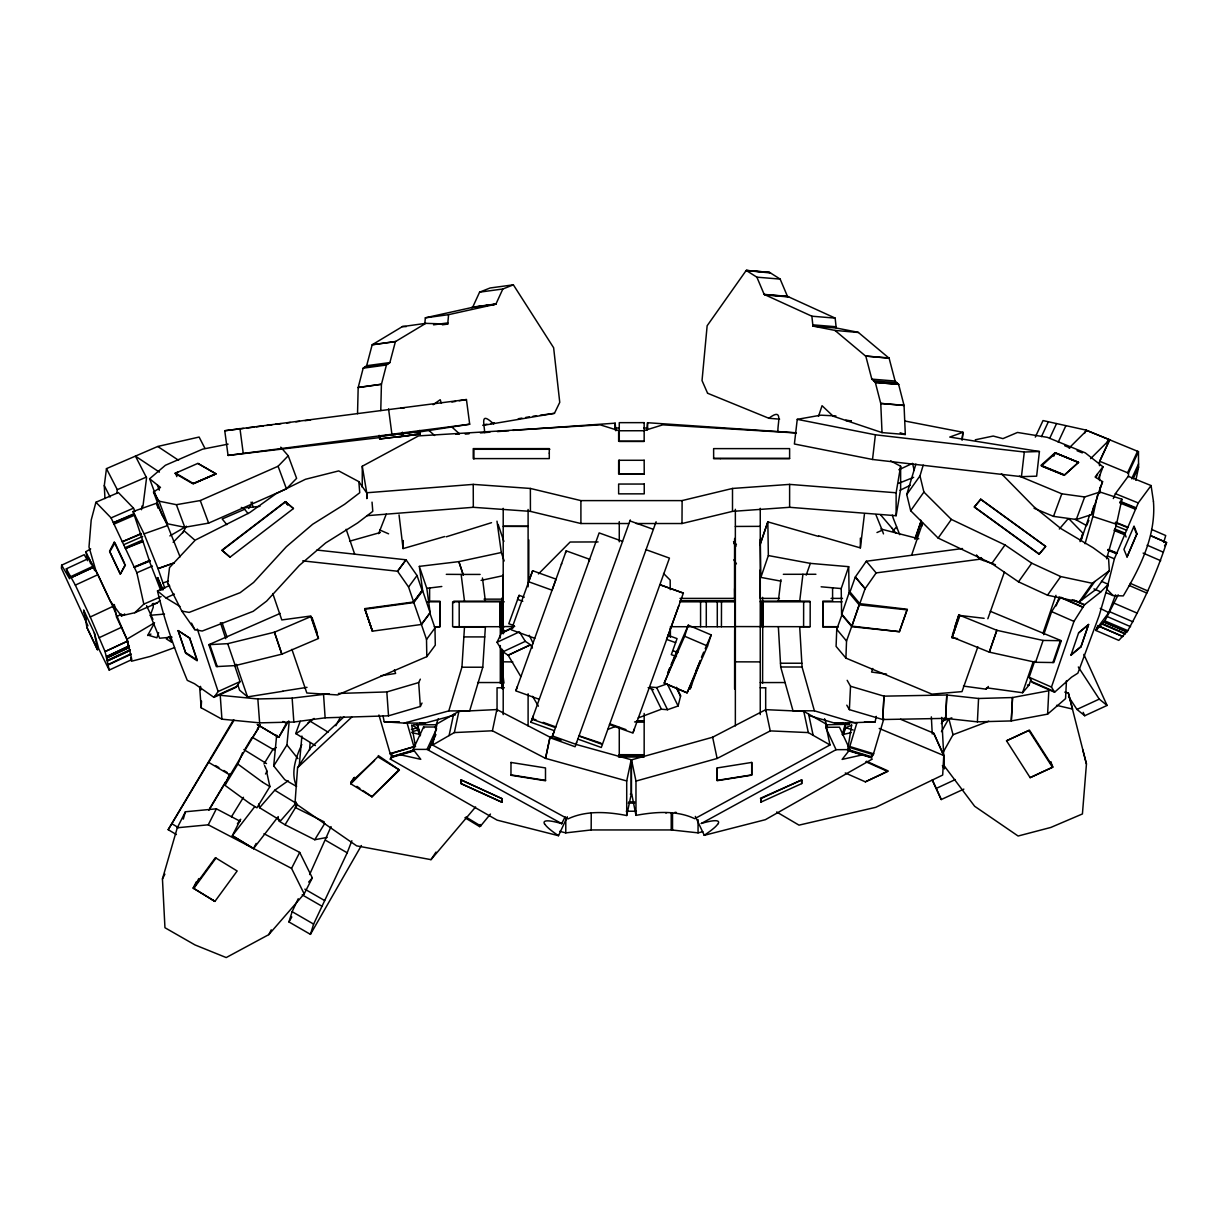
<?xml version="1.0" encoding="UTF-8"?>
<svg xmlns="http://www.w3.org/2000/svg" width="1228" height="1228" viewBox="0 0 1228 1228"><rect width="100%" height="100%" fill="white"/><g stroke="black" fill="none" stroke-linecap="round" stroke-linejoin="round"><path stroke-width="1.5" d="M429.616 587.69L429.6 601.121L439.9 601.198L439.885 626.771L434.282 626.756L439.931 626.71L439.885 601.812L427.206 601.812M503.204 574.735L503.188 599.141L484.032 599.141M631.468 794.178L631.453 759.871L712.578 737.245L765.765 709.661L803.787 711.365L825.523 723.691L830.021 744.951L694.726 818.692C676.536 810.081 655.092 811.877 635.966 815.361L631.791 794.178M635.966 815.361L635.981 781.1L631.514 759.825M717.152 767.976L717.152 780.686L751.705 775.16L751.705 762.434L717.183 767.945L717.183 780.394L751.751 774.899L751.751 762.45M760.285 569.838L760.27 598.389L779.427 598.389M760.301 545.094L760.301 539.384M832.584 587.69L832.584 601.106L822.883 601.121L822.867 626.71L838.033 626.74M453.777 602.794L453.777 601.198L502.436 601.106M851.664 725.088L847.888 748.481M1153.43 501.285C1156.254 535.316 1140.213 567.443 1123.267 595.918L1113.121 595.58L1106.075 592.725M511.001 774.868L545.554 780.394M615.074 429.785L615.167 423.169L512.751 430.399M153.27 603.347L153.208 607.338L150.276 615.289L159.609 638.222L172.043 637.148M357.532 413.713L358.177 387.557L363.181 368.17L366.65 365.714L389.875 362.567L395.416 341.614L425.794 323.348L447.713 324.085L448.588 314.66L495.866 304.191L502.835 289.01L513.365 284.835L553.628 347.739L559.753 402.354L554.442 413.329L482.911 425.41M380.772 410.566L381.417 384.41L386.421 365.023L389.875 362.567M977.872 646.849L961.985 691.625L931.945 694.142L845.908 658.101L836.084 646.389L836.744 629.35L842.07 614.43M845.908 658.101L846.537 641.031L851.833 626.111L899.387 631.714L907.369 609.272L859.815 603.654L850.006 591.942L855.287 577.053L866.308 561.242L962.506 548.532M383.059 716.124L384.211 721.772L404.273 723.092L448.803 710.905L461.943 667.126L464.506 626.863L453.777 626.817M448.803 710.905L469.664 710.905L482.788 667.218L485.382 626.863M1066.472 680.634L1065.551 698.64L1047.607 714.143L1011.289 720.928L977.396 721.849L945.575 718.38L882.779 719.531L849.377 709.646L850.528 686.252L847.166 680.312M945.575 718.38L946.773 695.002L978.609 698.486L1012.486 697.55L1048.804 690.765L1047.607 714.143M945.667 718.38L946.865 695.017M977.396 721.849L978.562 698.471M777.923 431.043C777.554 422.662 783.479 407.143 768.866 418.272L707.604 393.252M422.018 703.045L420.344 706.468L388.524 715.817L325.22 717.812L293.845 722.033L259.63 722.862L221.93 719.178L201.146 707.758L201.53 701.081M672.76 650.64L677.933 652.513M864.435 514.225L860.367 547.872L860.367 538.125M343.901 716.891L310.577 747.975L297.575 767.669L295.012 803.173L356.657 845.862L430.997 859.661L475.604 806.95M1064.799 692.131L1068.345 692.96L1086.442 763.985L1082.421 813.949L1050.815 827.442L1018.104 836.022L974.648 806.274L943.795 765.305M87.741 560.736L84.21 554.703L61.646 565.187L61.4 568.104L87.955 625.819M646.895 430.337L647.57 422.724L795.606 432.747M778.337 601.106L780.916 579.647M799.704 601.106L802.928 574.274M296.009 801.945L295.534 807.61L324.299 821.931M299.202 766.18L301.888 736.063M309.502 750.231L310.162 742.71M424.888 322.764L425.364 317.806L472.626 307.338L479.595 292.157L490.095 287.981L513.365 284.835M296.439 786.38L284.758 779.673L273.706 765.919L276.668 735.173M273.706 765.919L286.938 744.951L289.194 721.481M503.726 633.019L504.048 630.21M962.092 439.885L962.982 432.287L949.751 437.061L1039.425 451.505L1036.632 476.172L1021.45 476.664L872.525 459.472L875.38 434.804L797.248 419.347M962.077 439.87L962.952 432.287L905.051 421.05M1021.45 476.664L1024.305 452.011L1039.425 451.505M372.038 502.129L372.79 511.355L357.64 522.928L325.681 542.914L299.386 565.371L266.645 601.091L253.198 611.314L202.206 631.038L194.868 629.734L181.821 611.099L167.607 583.054L169.525 567.566L195.313 540.074L249.683 512.629L276.008 493.733L305.45 479.288L338.713 470.907L358.837 481.637L366.451 492.505M104.979 498.537L104.273 485.735L106.468 468.635L157.813 446.439L199.12 437.045L204.938 448.374M116.813 493.441L117.289 489.665L106.468 468.635M141.512 509.727L141.972 506.028M142.939 506.335L146.577 477.769L135.448 456.156L159.394 472.12M636.211 523.527L681.985 523.527L732.502 511.37L789.619 507.302L896.118 515.714L896.133 492.766L900.631 466.256L890.684 460.868M896.133 515.699L900.631 489.174L900.631 466.256M809.405 715.663L834.902 723.185L875.119 721.972L876.239 716.354M847.52 750.461L871.22 757.676L871.941 753.946M1034.621 661.293L1029.156 677.257L1032.257 682.415L1054.591 692.224L1071.599 677.135L1077.862 673.174L1099.137 615.673L1108.285 584.344L1101.424 581.289M1135.839 480.348L1138.571 467.3L1138.463 451.643L1086.059 430.107L1043.017 420.575L1035.296 437.091M575.871 744.368L631.207 759.748L631.207 794.347L626.71 815.53C607.584 811.815 586.094 810.296 567.935 818.923L432.609 745.058L437.076 723.829L458.842 711.396L496.864 709.569L549.99 737.168L561.119 740.269M432.609 745.058L449.08 735.572L453.577 714.389M449.08 735.572L454.345 732.579L458.904 711.38M626.725 815.484L626.71 780.962L545.554 758.382L492.413 730.783L496.864 709.569M545.493 758.367L549.99 737.168M545.554 758.382L550.052 737.199M626.71 780.962L631.207 759.748M1085.045 543.743L1092.874 516.466L1097.494 495.007M1106.582 558.801L1116.498 524.249L1121.901 499.228L1100.073 492.029M638.192 717.935L661.401 709.201L667.525 709.723L678.102 705.993L680.68 695.677L676.474 687.296M1113.305 498.553L1115.392 493.671L1128.21 476.295L1151.081 485.567L1138.249 502.943L1114.395 558.771L1106.781 589.179L1113.121 595.58M230.05 557.159L293.446 508.546L285.326 501.653L221.884 550.221L230.02 557.159L222.145 550.42L285.525 501.853L293.446 508.546M1081.116 540.151L1082.927 533.198L1069.695 519.597L1067.992 518.907L1059.334 529.007M1127.764 630.716L1118.785 640.371L1095.944 630.486L1104.862 620.907L1127.811 630.639C1143.13 602.917 1156.607 573 1166.585 542.592L1150.79 535.715L1166.585 542.592L1164.558 545.769M135.003 511.355L133.499 508.162L118.379 492.566L95.922 502.252L91.194 520.089L88.999 547.028L95.83 570.452L110.09 600.784L121.296 615.781L134.742 612.741L157.169 603.009L159.747 600.553M366.65 365.714L372.176 344.761L402.554 326.494L406.207 326.617M1034.068 508.269L1053.501 516.374L1076.388 519.521L1091.431 514.624L1093.826 505.936M975.278 439.793L993.206 436.047L1002.938 438.626L1017.49 432.456L1047.269 437.321L1085.276 452.856L1102.99 466.809L1095.115 477.001L1102.575 481.637L1091.431 514.624M842.362 734.451L845.432 723.43M482.788 667.218L461.912 667.218M843.482 732.748L845.57 725.364M883.807 718.871L873.231 754.667L849.515 747.438L856.944 722.678M263.989 833.72L299.693 852.401L312.311 877.882L304.176 893.877L268.809 934.615L226.213 957.564L194.991 944.931L164.951 927.723L162.449 878.941L177.292 827.764L185.413 811.769L216.374 808.822L240.181 821.271M183.294 819.091L185.413 811.769M1163.683 542.438L1165.725 535.546L1151.664 529.452M1001.434 473.716L1033.822 506.673L1061.038 528.669L1093.104 547.719L1108.608 558.986L1109.314 570.713L1096.082 589.348L1079.136 601.935L1047.499 595.196L1018.503 581.826L991.764 563.575L938.131 538.064L910.669 510.71L906.755 494.516L915.888 464.077M906.755 494.516L919.987 475.865L923.21 465.12M361.4 845.524L310.438 934.355L288.948 921.952L292.126 911.698L298.235 898.727M310.438 934.355L313.616 924.101L347.186 852.8L351.868 840.735M699.929 661.846L687.127 692.807L664.225 683.029L684.641 636.257L688.279 625.159L711.181 634.922L707.543 646.02L687.097 692.899L664.194 683.136L677.534 650.671L671.562 664.594M561.365 564.419L561.656 563.545M158.642 632.635L156.923 637.793L148.235 635.198M818.493 416.338L822.054 405.7L833.152 416.185L882.011 432.594L905.312 434.512L904.054 405.501L898.62 384.364L895.105 381.033L889.118 358.223L858.218 332.312L836.222 327.999L812.936 326.08L811.877 316.21L764.184 294.428L756.878 277.175M378.608 533.658L386.283 514.071M1055.696 453.071L1078.506 462.465L1055.067 452.718L1041.083 465.274L1064.538 474.898L1078.552 462.327L1055.696 453.071L1041.421 465.995L1064.246 475.328L1078.552 462.327M760.285 682.584L785.122 682.538M1081.008 540.535L1089.773 514.655M818.615 536.452L767.838 521.869L760.347 543.712L760.853 577.39L780.901 581.136M760.362 543.912L767.838 521.869M760.869 577.406L768.344 555.532L767.838 522.053M806.197 575.118L810.357 563.376L848.686 566.676L849.085 592.786L859.155 604.836L906.939 609.825L899.418 631.668L851.818 626.71L841.61 614.629L841.211 588.565L848.686 566.676M841.61 614.629L849.085 592.756M915.044 539.261L920.8 522.453L916.134 537.772M872.801 668.477L871.573 672.054L886.539 674.095M911.652 555.071L922.642 522.974M954.97 626.556L958.838 614.675M952.36 635.168L958.991 614.798M990.259 611.283L1061.284 640.709L1053.793 662.552L1035.572 662.291L989.369 652.16L952.222 637.178L959.268 615.013M952.253 637.194L959.39 615.09M986.514 687.803L1022.525 692.73L1033.101 662.061M1042.986 633.203L1055.957 595.334M1043.739 634.676L1051.644 611.605L1060.578 597.545L1082.896 607.338L1084.554 604.744L1100.795 591.896L1108.285 584.298M1035.572 662.291L1043.109 640.433L1061.284 640.709M1022.586 692.73L1029.003 685.193L1030.845 679.79M1056.187 605.834L1059.273 596.823M1080.041 541.594L1082.927 533.182M1052.918 662.552L1060.393 640.709M1054.576 692.208L1051.475 687.066L1073.963 621.414L1082.896 607.338M1071.092 654.754L1081.085 646.327L1088.576 624.453L1078.583 632.911L1070.893 655.353L1080.916 646.956M1080.932 646.941L1088.622 624.499L1078.583 632.911M914.967 538.601L921.261 520.534M435.065 727.805L438.227 718.764M678.777 605.849L667.648 636.733M859.815 603.654L865.08 588.749L876.147 572.908L979.852 559.216L995.463 564.742M987.834 618.759L1004.443 571.956M517.541 599.402L519.122 595.35L524.279 597.192M532.645 570.728L528.654 581.75L552.078 590.192L556.069 579.155L532.645 570.728L511.355 629.841L534.779 638.284M588.918 561.273L589.64 559.308L566.215 550.85L515.944 690.52M554.411 730.706L530.987 722.279L599.141 532.906L622.565 541.364M530.987 722.279L533.274 715.924M656.09 521.777L575.088 746.747L551.664 738.304L630.286 519.92M551.679 738.304L553.997 731.857M683.367 593.109L659.927 584.728L683.367 593.109L632.896 733.039L609.472 724.597M634.385 728.91L633.065 732.579M700.374 660.603L690.136 689.031L691.594 684.963M565.494 552.83L566.215 550.865M532.246 718.764L535.961 719.777M553.199 734.068L552.493 735.986L575.947 744.337M576.116 743.907L576.623 742.51M666.62 639.558L668.124 635.398M517.372 686.575L516.159 689.921M579.017 735.818L600.845 743.063M667.602 673.543L669.567 668.155M531.755 646.588L532.046 645.821M847.166 724.796L849.546 724.228L826.429 724.796M1053.793 456.187L1055.067 452.718M1053.501 516.374L1061.806 493.809L1084.677 496.956L1099.735 492.075M1076.296 519.505L1084.677 496.956M1096.067 477.554L1097.371 474.085M1098.523 478.966L1102.99 466.809M1099.398 490.325L1102.575 481.637M1120.673 502.467L1121.901 499.228M1095.944 630.486L1097.847 625.512M1095.683 630.071L1108.746 612.649L1115.546 594.966M309.625 874.536L331.053 826.613M480.163 824.495L479.626 826.597L480.701 825.891M843.099 734.789L845.877 727.759L851.633 725.103M249.652 803.388L224.954 785.291L229.575 773.962M224.954 785.291L237.879 764.092L242.499 752.764M300.2 721.312L295.718 733.515L315.412 745.611M301.796 744.567C295.963 757.031 290.391 772.765 296.562 786.273M1088.852 520.38L1086.611 525.615L1075.16 519.275M1127.043 556.944L1137.005 533.658L1134.043 526.106L1123.942 549.376L1127.043 556.944L1136.714 534.272M667.832 673.282L670.058 668.078M695.938 670.902L700.405 660.48M520.841 676.613L508.162 655.261L502.973 651.822L497.018 642.29L501.669 632.681M260.382 724.704L230.096 775.098L208.683 762.388L208.99 761.667L171.843 823.696M230.081 775.114L230.388 774.392L208.883 810.296M671.087 664.655L688.279 625.159M701.464 657.256L703.705 652.099M705.194 648.676L711.181 634.922M1104.862 620.907L1118.201 594.828M390.412 759.134L391.962 755.665L390.412 759.134L497.11 820.135L558.51 835.7L567.321 816.774M399.591 754.606L420.774 759.318L413.145 749.402L423.568 727.022L435.71 727.007M413.145 749.387L427.022 749.387L436.646 728.726M561.656 823.65L565.156 816.85M1041.451 436.631L1048.359 421.757M1049.648 438.442L1056.556 423.568M1058.229 442.172L1065.904 425.656M1084.524 433.407L1086.059 430.107M1106.981 442.633L1108.516 439.332M1127.58 472.749L1137.558 451.275M1128.517 476.633L1128.486 473.133L1138.463 451.643M1131.633 478.797L1138.54 463.923M1133.198 478.859L1138.556 467.116M212.198 899.74L214.931 901.398L193.134 888.105L215.361 857.681L237.157 870.99L214.931 901.398L193.778 888.427L198.767 878.588M420.344 706.468L418.687 682.568L420.329 679.161M1099.874 626.648L1122.73 636.503M237.403 823.712L240.673 819.26L232.338 835.669L253.505 848.594L256.145 843.421M162.449 878.941L164.89 874.152M177.292 827.764L208.253 824.817L216.374 808.822M193.134 888.105L196.388 881.719M304.176 893.877L291.558 868.396L299.693 852.401M268.809 934.615L271.25 929.811M114.25 542.177L109.553 551.203L120.283 574.09L125.425 565.126M945.284 717.889L941.323 723.568M335.858 725.748L340.325 717.321M153.73 624.346L147.652 635.49L150.952 634.062M378.27 755.573L399.422 770.048L371.946 796.757L350.778 783.802L354.493 777.324M362.951 790.525L371.961 796.726M941.446 731.688L948.814 718.626L953.02 734.728L942.904 752.703M288.948 921.952L291.819 916.963M182.588 532.983L186.41 526.351M1104.018 621.89L1126.89 631.714M1124.971 633.955L1102.069 624.116M215.974 858.065L193.748 888.473M176.418 834.564L168.175 829.667L233.32 720.115M209.635 808.653L225.538 781.914M245.093 749.034L251.786 737.767M248.685 508.499L252.492 502.145M208.699 762.373L234.103 720.115M288.657 721.02L278.771 737.307L257.373 724.566L278.771 737.307L286.308 723.415L283.023 721.45M259.568 725.318L257.435 728.726M269.991 786.411L256.928 807.809L249.852 803.511M278.096 817.648L278.817 820.995L285.049 824.755L296.976 805.2M285.049 824.755L314.767 839.737L324.745 823.435M168.175 829.667L171.828 823.727L178.428 827.611M231.447 816.804L243.451 797.294M263.943 763.969L272.862 749.479L276.162 747.53M265.509 773.978L267.182 771.261L264.527 765.52M258.356 728.465L252.569 737.475L274.044 749.94M353.94 777.662L350.947 782.205L374.509 760.47M430.997 859.661L436.001 852.094M871.22 757.676L873.231 754.667M390.366 759.104L392.315 756.264M780.133 279.063L769.526 272.355L746.21 270.436L707.144 325.758L702.032 380.588L707.589 393.236M910.669 510.71L923.901 492.06L919.987 475.865M938.131 538.064L951.362 519.429L1004.995 544.94L1031.735 563.191L1060.731 576.561L1092.367 583.3L1109.314 570.713M991.764 563.575L1004.995 544.94M1018.503 581.826L1031.735 563.191M1047.499 595.196L1060.731 576.561M1079.136 601.935L1092.367 583.3M1081.607 600.124L1094.839 581.473M213.964 697.381L218.139 691.548L240.043 681.601L234.686 665.53M169.31 585.602L157.491 590.944C164.736 621.598 175.251 651.285 187.285 680.358L194.531 683.735L213.948 697.366L235.868 687.434L240.043 681.601M717.52 824.387L717.413 824.556A75.706 9.732 -24.9 0 1 716.093 826.076L715.77 826.413A78.561 10.1 -24.9 0 1 712.931 828.946L712.44 829.345A80.234 10.315 -24.9 0 1 708.587 832.277L707.957 832.722A79.697 10.254 -24.9 0 1 704.258 835.255L695.324 816.405M417.029 575.533L422.156 590.499L413.636 601.966L408.571 587.03L417.029 575.533L406.054 559.799L316.87 550.052M422.156 590.499L413.636 601.966L364.701 608.643L372.391 631.161L421.434 624.469L430.153 612.757L422.693 590.791L419.331 566.415L426.791 588.335L430.153 612.726M426.807 656.642L426.515 639.435L421.404 624.499L429.846 613.033L434.973 627.968L435.28 645.176L426.791 656.658L337.608 694.941L306.831 693.006L291.896 649.366M426.515 639.481L434.973 627.968M364.962 609.226L372.437 631.161L364.962 609.226L413.805 602.564L422.678 590.821M254.81 806.566L232.338 835.669L253.567 848.487M253.505 848.594L278.249 816.589M849.853 749.602L836.068 749.694L825.661 727.298L839.476 727.206L849.868 749.617L842.116 759.411L863.269 754.667M1122.776 636.457L1099.935 626.572M986.161 689.169L988.356 686.467M480.747 825.845L490.448 814.057M274.765 790.218L295.948 803.143L280.752 820.642L259.568 807.717L274.765 790.218L288.181 780.778M308.642 882.103L312.311 877.882M173.133 542.3L184.292 530.941L194.3 539.675M892.94 530.818L896.64 526.873L893.554 518.999A33.709 2.379 64 0 1 892.326 515.115M228.086 444.137L202.62 449.156L165.396 465.274L149.616 478.766L160.484 487.439L153.531 492.014L159.041 501.177L176.387 504.693L200.271 500.548L278.081 466.256L288.227 455.772L280.752 447.161M159.041 501.177L167.422 523.773L184.768 527.272L208.637 523.113L286.446 488.836L296.608 478.337L288.227 455.757M538.463 573.936L570.13 542.024L598.082 541.932M900.585 719.27L933.74 733.193L943.764 755.542L942.69 775.052L875.779 807.318L798.998 825.139L776.649 811.984M350.763 783.832L377.825 756.801L399.008 769.726L371.946 796.757M1069.097 448.036L1086.719 430.475L1109.59 439.731L1090.602 458.643M501.592 632.788L511.984 627.846M830.021 744.951L808.316 732.594L770.294 730.89L717.121 758.474L636.058 781.054M134.758 612.741L143.799 604.13L161.052 596.639M1041.467 465.888L1064.354 475.113M297.575 767.669L351.73 717.152M314.122 718.441L307.982 722.862M168.896 636.657L166.333 638.913L171.797 642.336L169.372 637.194M311.16 616.379L318.543 638.391M310.93 616.563L274.443 632.205L227.779 643.656L208.852 644.685L216.328 666.604L235.254 665.591L281.857 654.156L318.298 638.56L310.607 616.042L281.795 619.94L272.785 593.554M818.769 535.853L860.306 547.888M433.131 404.718L440.192 399.714L441.405 403.306M778.352 626.71L780.701 667.019L793.012 710.812L814.394 710.812L856.407 723.277M799.689 626.725L802.068 667.019L814.394 710.812M836.007 749.709L701.265 823.497M121.326 614.015L116.46 616.916L126.929 639.205L128.817 648.384M126.929 639.189L154.559 622.765M169.863 535.915L186.257 526.413M87.249 558.694L85.868 551.694L90.688 548.916M872.34 759.042L765.351 819.69L704.12 835.347M362.26 487.255L362.275 466.226L418.548 435.894L600.154 424.842L618.636 430.583L618.636 441.282L644.255 441.297M900.017 490.294L910.316 485.275M845.263 772.965L865.356 781.837L888.136 770.938L866.385 761.237M501.377 633.264L513.411 627.631M497.018 642.29L519.398 631.867L525.292 641.323L530.481 644.777L532.445 648.077M502.943 651.807L525.308 641.338M208.852 644.685L280.214 613.386M61.646 565.187L69.566 578.741L66.297 568.84L88.876 558.341L97.918 574.627L112.822 606.448L127.635 641.093L131.795 659.605L109.215 670.089L98.747 648.829L94.372 632.957L83.627 610.009L84.87 614.568M70.318 576.822L92.898 566.338M66.297 568.825L75.338 585.111L97.933 574.673M109.215 670.089L105.086 651.607L90.273 616.978L112.822 606.448M98.946 637.793L121.511 627.293M129.063 645.867L106.56 656.612L129.109 646.02M106.805 657.701L129.37 647.217M106.867 658.024L129.416 647.402M107.373 660.296L129.953 649.812M107.481 660.802L130.061 650.333M107.527 660.956L130.091 650.472M108.279 664.409L130.828 653.787M108.356 664.855L130.92 654.37M898.85 469.771L912.573 463.37L914.169 470.447M865.356 781.837L887.66 771.476L865.94 761.774M1006.546 740.822L1028.849 730.46L1052.457 767.285L1030.139 777.646L1006.5 740.76L1029.463 730.153L1053.087 767.009L1030.139 777.646M963.842 789.113L941.247 799.551L936.258 788.422L955.353 779.55M1076.941 709.416L1099.275 699.116L1107.073 705.44L1084.738 715.74L1076.941 709.416L1068.544 696.552M97.38 649.75L86.927 627.447L97.519 649.689L94.341 632.896M801.715 783.587L801.7 779.964L801.715 783.587L760.777 802.206L760.807 798.66L801.7 779.964L760.408 798.292M157.506 590.96L165.933 597.913L174.376 594.106M214.608 696.476L236.528 686.529M464.506 601.244L461.145 574.428L446.301 574.336M485.382 601.244L482.466 578.004M95.968 502.298L111.088 517.894L133.499 508.162M176.832 476.633L175.512 473.056L193.625 483.663L215.974 473.901L192.888 483.771L174.867 473.333L177.738 472.089M111.088 517.894L113.329 522.683L134.021 513.703M113.329 522.683L134.297 514.271M113.605 523.251L114.004 524.11L134.696 515.131M114.004 524.11L122.293 541.732L141.251 533.505M122.293 541.732L141.45 533.919M122.478 542.162L123.69 544.71L142.648 536.467M123.69 544.71L125.072 547.673L142.325 540.182M125.072 547.673L125.456 548.486L142.694 540.995M125.456 548.486L143.016 541.655M125.778 549.146L134.205 567.09L149.724 560.352M134.205 567.09L149.862 560.643M134.343 567.382L150.046 561.043M143.814 604.115L136.861 572.755L152.379 566.016M124.734 614.276L121.296 615.781L124.765 614.307M117.289 489.665L146.378 477.078M175.558 473.194L197.892 463.37L215.882 473.762L193.502 483.448M248.087 513.565L244.618 509.298L222.207 518.968L226.858 524.678M876.976 532.538L882.211 530.235L875.856 514.578M898.712 483.325L913.647 477.339M418.656 682.584L386.851 691.932L338.421 693.452M953.02 734.728L988.755 721.22M607.86 729.371L614.998 726.684M174.56 647.616L150.369 656.397L131.473 661.232L130.705 657.563M650.533 687.035L656.642 687.557L667.218 683.827L678.102 705.993M942.628 720.928L951.838 717.843M160.638 590.1L150.353 563.713L133.084 511.523L156.555 503.234L167.515 525.569L180.071 556.837M133.084 511.523L144.06 533.858L167.515 525.569M144.06 533.858L157.998 568.595L174.238 562.854M164.782 588.243L158.013 568.625L174.253 562.9M162.971 582.978L168.389 581.074M446.24 536.805L491.522 522.683M644.27 430.567L662.767 424.842L796.404 432.977M411.411 729.524L416.891 727.866L419.7 735.158M412.255 731.734L417.735 730.061M390.105 753.608L414.02 746.67L390.289 753.915L378.93 714.988M390.289 753.915L391.993 756.663L413.897 749.97M391.993 756.663L414.235 750.523M392.331 757.216L414.419 750.799M444.705 536.544L403.106 548.594L403.106 540.504L403.076 548.517L399.039 514.9M349.581 541.195L380.388 532.491M404.273 723.092L425.134 723.092L455.419 714.803M362.26 466.241L366.742 492.766L473.24 484.385L530.373 488.452L580.905 500.61L681.985 500.61L732.502 488.452L789.619 484.385L896.118 492.781M559.676 831.341L565.786 832.876L591.175 829.944L671.47 829.944L698.057 832.86L702.861 831.694M386.82 691.932L388.524 715.817M152.118 604.161L157.153 603.025M842.316 734.636L851.127 732.655M504.171 560.981L501.3 552.523L458.858 561.626L419.316 566.369M481.084 580.399L503.219 575.656M875.119 721.972L864.435 721.972M327.201 837.389L314.767 839.737M483.31 424.857L486.994 424.213M490.678 423.568L494.362 422.923M518.293 418.748L521.977 418.103M525.661 417.459L529.345 416.814M451.904 402.032L455.527 401.418M459.165 400.788L466.44 399.545L469.695 424.228L414.235 432.747M184.768 527.272L176.387 504.693M237.741 684.748L239.598 690.182L247.58 696.875L282.931 691.272M380.941 675.753L395.616 673.435L394.388 669.859M307.015 687.358L282.901 691.134M380.573 437.475L228.055 455.419L224.755 430.736L466.425 399.545M469.679 424.228L228.055 455.419M413.805 602.564L421.404 624.499M479.595 292.157L502.851 288.994M472.734 307.123L495.974 303.976M472.043 307.445L495.882 304.16M471.337 307.614L494.577 304.467M425.349 317.837L448.588 314.66M402.339 326.617L425.794 323.348M433.53 324.837L447.836 322.903M442.356 324.821L447.729 324.085M395.662 341.461L372.176 344.761L395.401 341.66M364.808 367.018L388.048 363.872M363.181 368.17L386.436 365.008M358.208 387.403L381.447 384.257L358.177 387.557M399.254 434.19L421.327 431.212L380.081 436.201L395.692 434.62M532.983 416.246L536.575 415.739M540.12 415.279L554.442 413.329M379.652 438.949L420.222 434.067L379.682 438.979L379.176 435.341M455.68 434.098L459.41 433.684L455.834 434.175M221.93 719.178L220.226 695.294L257.849 698.962L292.141 698.149L329.104 693.743M256.299 426.807L263.299 425.901M266.798 425.441L272.048 424.75M292.141 698.149L293.845 722.033M243.39 428.418L224.755 430.736M247.074 427.958L254.411 427.052M275.594 424.289L281.12 423.614M286.631 422.939L290.315 422.478M295.841 421.803L299.509 421.342M305.035 420.667L310.561 419.991M426.791 588.335L441.804 586.493M400.742 408.295L404.212 407.942M243.374 507.978L259.952 506.335M454.345 732.579L492.413 730.783M734.605 588.642L734.697 598.389L679.99 598.389M734.605 598.389L734.682 539.184M150.276 615.289L164.491 614.077M227.717 643.656L235.254 665.591M465.259 434.098L469.05 433.806M480.409 432.916L489.88 432.179M497.447 431.596L508.822 430.706M843.16 722.663L834.902 723.185M676.091 812.322L674.847 812.399M1028.926 685.193L1027.422 684.994M665.653 812.859L666.574 812.829M519.122 595.35L508.791 623.732L514.24 625.712M713.545 458.382L789.573 458.443M946.773 695.002L883.991 696.153L850.574 686.268M591.175 829.944L591.236 812.967M809.805 626.725L800.487 626.71M615.167 428.004L618.973 428.004M643.748 428.004L647.616 428.05M619.265 430.767L644.163 430.736M549.868 449.279L473.947 449.279L473.885 459.011M644.239 460.285L618.666 460.285L618.636 474.023L644.209 474.023M644.163 473.839L619.265 473.87L619.265 460.254M644.209 484.047L618.636 484.047L618.636 493.856L644.239 493.856L644.239 484.047M366.742 515.699L473.24 507.302L530.373 511.37L580.905 523.527L628.582 523.527M735.357 526.444L760.255 526.351M461.145 574.428L480.117 574.428M783.341 574.305L815.914 574.274M831.049 598.389L842.515 598.389M679.99 600.645L734.651 600.645M778.337 601.014L799.72 601.014M760.424 601.137L809.82 601.137M504.247 601.812L452.625 601.812L452.625 626.71L504.247 626.71M679.79 601.812L734.743 601.812L734.666 688.77M760.255 601.812L810.158 601.812M838.279 626.71L822.867 626.71L822.867 601.812L842.101 601.812M503.204 626.602L514.701 626.495M735.357 626.572L810.158 626.71L810.188 601.812M670.365 626.71L734.666 626.756M464.506 627.017L485.382 627.017M463.862 636.918L484.738 636.918M503.204 661.831L512.782 661.907M735.357 661.846L760.255 661.892M780.471 663.227L801.838 663.227M780.686 666.988L802.068 667.019M477.615 682.538L502.482 682.553M504.355 687.772L497.048 687.772L497.048 711.319M760.209 687.772L765.689 687.803M644.163 720.851L636.503 720.989L644.163 721.158M636.503 721.496L644.163 721.496M384.195 721.742L399.392 721.772M634.584 721.926L644.163 721.895M413.468 724.766L436.37 724.766M619.265 754.683L644.163 754.744M619.265 755.02L644.163 754.882M619.265 755.512L644.163 755.512M644.209 757.016L618.482 757.016M628.843 801.884L634.584 801.884M628.275 803.097L634.584 803.035M626.265 811.232L636.411 811.232M157.368 484.953L159.333 490.172M789.619 507.302L789.619 484.385M247.519 696.859L236.329 664.302M1043.048 640.433L996.86 630.317L959.575 615.228M835.915 415.939L820.811 415.171L797.248 419.347L794.393 443.999L872.525 459.472M419.669 722.724L425.134 723.092M746.24 270.436L769.618 272.401M746.286 270.482L770.493 272.969M764.184 294.428L787.455 296.332L835.147 318.083L836.222 327.983M764.461 294.551L788.054 296.593M765.489 295.012L788.76 296.93M811.877 316.21L835.163 318.113M812.798 324.837L836.084 326.755M812.951 326.08L834.948 330.409L858.449 332.496M834.948 330.409L865.571 356.059L888.857 357.962M865.571 356.059L889.118 358.223M865.832 356.258L871.819 379.13L895.105 381.033M871.819 379.13L873.691 380.88L896.977 382.798M873.691 380.88L875.334 382.43L880.722 403.413L904.008 405.317M880.722 403.413L904.054 405.501M851.004 420.851L845.601 420.375L851.127 420.851M768.851 418.272L779.611 419.162M821.133 586.8L841.211 588.565M257.849 698.962L259.63 722.862M302.717 560.874L397.55 571.235L408.571 587.03M810.234 563.36L768.36 555.563M875.38 434.804L1024.305 452.011M984.119 618.313L959.912 615.458L951.93 637.9L957.533 638.591M963.473 686.084L986.13 689.184M181.821 611.099L189.158 612.404L240.151 592.679L253.597 582.456L286.339 546.736L312.633 524.279L344.607 504.294L359.743 492.72L358.837 481.637M530.373 488.452L530.419 511.385M411.779 732.625L420.605 734.59M1056.571 705.348L1072.551 709.063L1068.345 692.96M880.875 529.022L918.805 538.8M630.348 794.163L631.207 794.24M561.917 823.727L427.052 749.402M295.917 733.699L300.707 730.553A318.574 25.665 -58.6 0 0 302.195 729.186L310.224 721.235L328.152 732.164M845.862 727.79L853.168 729.969M850.068 746.609L873.799 753.823M848.072 749.617L871.788 756.847M847.719 750.154L871.419 757.384M1092.874 516.466L1116.498 524.249M900.139 432.778L905.297 434.512M629.918 520.902L653.342 529.345M646.02 549.683L669.444 558.111L601.29 747.484L577.851 739.072M668.047 635.336L677.073 638.606L671.302 654.647L676.474 656.566M666.589 639.389L675.615 642.658M517.648 599.402L522.806 601.26M648.123 687.649L653.511 689.599M515.806 690.857L539.23 699.285M543.16 722.371L555.777 726.915M578.941 736.017L602.365 744.444M532.092 719.209L555.516 727.651M609.779 723.783L625.988 729.632M849.377 709.646L846.798 705.179M1064.737 445.749L1070.018 447.882M1077.048 450.737L1082.329 452.871M1115.392 493.671L1138.249 502.943M1120.335 501.392L1136.161 507.809M1120.09 501.976L1135.915 508.392M1119.721 502.851L1135.547 509.267M1115.561 522.207L1127.887 527.196M1115.392 522.621L1127.703 527.61M1116.037 525.952L1126.583 530.22M1114.748 528.961L1125.293 533.244M1114.395 529.79L1124.955 534.119M1114.103 530.465L1124.648 534.748M1108.055 549.438L1116.851 552.999M1107.932 549.73L1116.728 553.291M1107.763 550.144L1116.559 553.705M1107.349 555.916L1114.395 558.771M1128.486 473.133L1099.659 461.267L1109.636 439.793L1099.459 461.866L1099.474 465.658M1019.394 476.142L1061.806 493.809M879.217 728.45L943.764 755.542L933.725 733.208M684.656 636.242L707.543 646.035M379.836 530.005L388.585 533.827M1147.152 545.186L1162.962 552.047M1143.13 553.091L1160.69 560.705M1130.205 583.315L1147.766 590.929M1129.269 585.495L1146.845 593.078M1114.042 603.148L1136.882 613.018M1110.02 611.882L1132.845 621.782M1107.763 616.794L1130.589 626.679M1104.156 621.721L1126.997 631.606M1103.957 621.951L1126.782 631.837M1102.498 623.624L1125.324 633.525M1093.933 588.887L1100.81 591.881M1074.254 600.216L1084.57 604.729M1072.366 599.724L1084.385 605.005M1060.746 597.253L1083.065 607.062M1051.644 611.605L1073.963 621.414M1029.156 677.257L1051.475 687.066M1031.781 681.617L1054.1 691.425M1099.735 487.424L1099.843 493.165M1100.227 608.382L1108.746 612.649M1133.628 526.705L1136.744 534.287M208.253 824.817L291.558 868.396M416.891 727.851L411.672 725.027L415.509 746.701M241.317 507.394L244.587 509.267M325.727 840.366L347.186 852.8M304.851 889.149L324.683 900.585M302.18 894.828L322.012 906.264M292.141 911.667L313.616 924.101M215.867 473.793L197.938 463.493M215.575 765.581L218.876 767.546M223.803 770.478L227.103 772.443M465.934 817.019L480.67 825.937M464.936 817.71L479.657 826.628M269.868 786.626L262.777 782.313M165.949 597.929L179.948 606.463M243.865 749.556L266.507 763.555M747.223 271.066L756.847 277.16L780.148 279.094L787.455 296.332M493.641 423.952C480.194 411.349 484.062 422.632 484.707 432.64M157.89 446.578L178.597 460.3M558.51 835.7L558.264 835.531A80.081 10.53 25 0 1 550.635 829.975L550.129 829.575A77.487 10.192 25 0 1 545.232 824.74L544.879 824.188M356.949 786.365L359.942 788.453M237.879 764.092L262.592 782.205M452.15 427.283L459.257 433.622M428.91 430.429L434.589 435.495M663.534 573.476L670.181 580.092L670.227 589.655M923.901 492.06L951.362 519.429M736.432 544.495L734.114 542.223A132.025 114.45 -90 0 0 733.53 541.671M880.568 514.793L891.62 527.733M733.715 543.19L736.109 546.061M981.049 557.589L983.49 560.505M976.49 554.949L980.159 559.323M977.396 556.299L979.852 559.216M866.308 561.242L876.147 572.908M842.024 614.43L851.879 626.111M836.744 629.304L846.537 641.031M286.938 744.951L297.974 758.689M423.568 727.022L424.274 727.943M285.525 501.853L287.598 504.8M285.295 501.653L287.505 504.754M167.607 583.054L169.786 586.17M1099.275 699.116L1078.307 666.988M733.822 559.814L736.432 563.867M942.367 765.612L944.439 768.835L941.707 717.413M167.407 523.757L161.896 514.593L153.531 492.014M532.553 696.322L538.401 706.177M104.303 485.628L110.106 497.048M191.522 623.133L194.868 629.734M676.336 687.803L680.512 696.322M656.642 687.557L667.556 709.723M651.347 688.739L661.416 709.201M529.268 635.29L533.244 643.564M75.338 585.111L90.273 616.978M134.527 567.766L136.861 572.755M146.546 605.619L152.947 619.342M114.265 542.208L125.026 565.08L120.329 574.105L109.783 551.802L114.972 542.822L124.611 563.406M251.003 502.16L253.428 507.302M85.868 551.694L94.71 570.559M932.405 780.455L941.247 799.551M932.298 779.765L936.243 788.391M1083.848 654.401L1107.073 705.44M1083.188 712.332L1084.738 715.74M162.894 589.701L157.506 577.62L161.513 589.44M162.925 589.808L157.506 577.636L161.62 589.793M897.422 528.946L896.563 526.843M1125.109 534.502L1126.091 537.02M882.211 530.235L883.485 533.888M920.8 522.453L922.075 525.845M278.081 466.256L286.446 488.836M200.271 500.548L208.637 523.113M149.616 478.766L157.998 501.362M824.525 718.702L827.687 727.744M346.142 529.268L354.723 554.319M222.053 622.688L227.026 637.163M498.107 524.356L503.879 541.41M312.112 617.776L317.269 632.957M209.788 644.639L217.249 666.574M220.411 622.657L225.768 638.729M197.309 629.028L218.139 691.548M88.876 558.356L90.657 563.775M156.555 503.234L158.09 508.285M413.821 746.302L406.913 722.432M417.136 723.614L420.252 734.62M417.274 724.689L420.39 735.756M85.806 617.991L86.236 619.541M1050.999 761.759L1052.442 767.254M1082.712 749.663L1086.442 763.985M258.663 804.033L259.568 807.717M266.491 771L269.884 786.626M808.607 714.082L813.136 735.326M803.787 711.365L808.316 732.594M765.765 709.661L770.248 730.906M712.639 737.214L717.121 758.474M391.778 753.946L392.515 757.492M114.327 604.544L116.583 616.886M83.888 610.592L86.927 627.447M1151.081 485.567L1153.43 501.27M496.987 521.163L501.3 552.523M419.746 430.399L420.222 434.006L396.982 437.214M402.416 432.195L402.891 435.802M388.57 408.893L391.824 433.576M239.951 428.434L243.205 453.117M615.151 423.169L615.842 430.782M323.517 693.927L325.128 717.827M200.532 686.36L200.747 690.044M199.703 687.526L201.146 707.758M931.346 716.86L932.252 733.991M880.768 403.582L882.026 432.609M760.731 798.599L760.777 802.206M647.54 422.724L647.586 428.342M1099.536 474.975L1099.567 480.578M670.365 627.784L670.396 637.317M822.929 601.812L822.929 626.71M803.649 601.812L803.603 626.71M765.673 687.772L765.689 710.828M762.849 601.812L762.849 626.71M762.588 597.361L762.588 601.137M762.788 601.812L762.588 683.305M761.713 601.812L761.713 626.71M760.255 508.331L760.255 714.589M735.357 509.298L735.357 725.948M734.682 630.24L734.682 689.077M734.651 538.447L734.651 602.733M732.502 488.452L732.502 511.37M721.496 601.812L721.435 626.71M717.29 601.812L717.29 626.71M706.284 601.812L706.284 626.71M700.574 601.812L700.574 626.71M698.057 819.659L698.057 832.86M682.123 500.579L681.985 523.527M672.53 813.09L672.53 830.051M671.501 812.967L671.501 829.944M671.47 812.967L671.47 829.944M644.163 460.254L644.239 474.008M644.163 713.468L644.163 756.172L619.265 756.156L619.265 727.39M619.265 521.639L619.265 541.809M580.905 500.61L580.905 523.527M565.786 817.802L565.786 832.876M528.792 539.89L528.792 581.965M528.101 509.466L528.101 586.831M528.101 693.759L528.101 725.932M503.204 508.331L503.204 633.848M503.204 650.717L503.204 714.604M502.559 601.812L502.436 632.359M502.436 649.336L502.436 688.939M502.313 601.812L502.313 626.71M501.945 598.021L501.945 601.812M501.945 627.431L501.945 633.095M501.945 651.976L501.945 687.849M501.638 601.812L501.638 626.71M500.303 601.812L500.303 638.023M500.303 645.56L500.303 683.275M500.011 601.812L499.949 626.71M473.24 484.385L473.317 507.302M459.18 601.812L459.211 626.71M366.88 492.766L366.88 498.507M366.742 492.766L366.742 498.507M504.002 683.106A161.436 139.808 90 0 1 502.145 651.684M891.635 527.779A295.549 46.587 65.4 0 1 896.026 533.274M899.786 534.687A164.214 11.605 64 0 1 897.376 528.884M921.614 522.606A164.214 11.605 64 0 1 920.632 520.258M544.603 824.065A69.228 9.103 25 0 1 561.564 823.589M701.403 823.42A69.336 8.918 -24.9 0 1 717.873 824.157M511.001 762.419L510.955 775.267L545.508 780.762L545.493 767.945L510.971 762.45M461.129 779.949L461.037 783.617L501.976 802.314L502.068 798.66L461.129 779.949L501.991 798.676L501.991 802.191L461.099 783.602L461.053 780.056M883.945 696.153L882.748 719.531L883.991 696.153M1012.486 697.55L1011.289 720.928L1012.563 697.535M859.155 604.836L851.664 626.694L859.293 604.851M996.798 630.302L989.308 652.145L996.86 630.317M549.284 453.147L549.284 458.597L473.24 458.597L473.24 448.619L549.284 448.619L549.284 453.147M435.664 734.682L428.541 750.216L435.71 734.697M297.283 804.309L295.503 807.594L297.299 804.325M406.007 559.784L397.55 571.235L406.054 559.799M980.773 499.228L974.295 507.041L1039.134 554.242L1045.657 546.46L1039.241 553.997L974.341 506.918L980.742 499.382L1045.642 546.414L980.773 499.228M530.481 644.777L508.146 655.245L530.496 644.792M93.389 567.321L70.81 577.805L93.405 567.336M127.635 641.093L105.071 651.577L127.651 641.123M274.443 632.205L281.857 654.156L274.443 632.205M189.772 638.115L178.121 630.639L185.582 652.575L197.201 660.05L189.726 638.115M458.858 561.626L463.324 575.134L458.858 561.626M720.36 458.612L713.652 458.612L713.621 448.619L789.619 448.619L789.619 458.597L720.36 458.612M644.163 422.647L619.265 422.662L619.265 441.42L644.163 441.42L644.163 422.647M528.101 526.321L503.204 526.321L528.101 526.367M898.604 384.349L875.334 382.43L898.62 384.364M189.603 638.13L178.121 630.593L185.658 653.219L197.14 660.771L189.619 638.161M865.126 588.688L855.333 577.006L865.08 588.749"/></g></svg>
